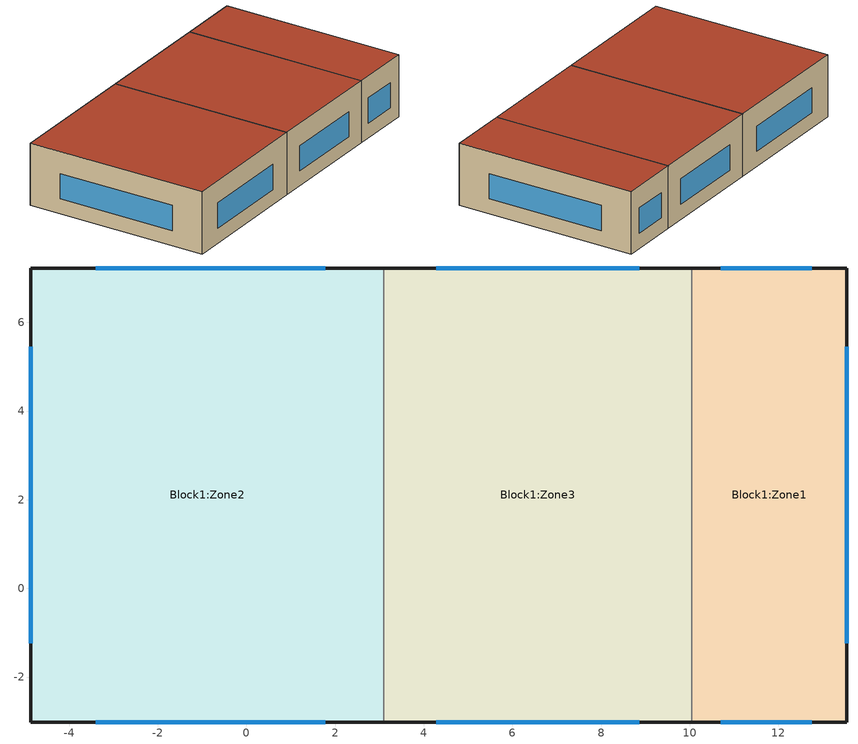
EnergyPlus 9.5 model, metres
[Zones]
Block1:Zone2
 floor ground (Project ground floor): 3.09,-3.01 -4.86,-3.01 -4.86,7.23 3.09,7.23 z0
 wall outside (Project wall): 3.09,7.23 -4.86,7.23 -4.86,-3.01 3.09,-3.01 z0:3.5
 wall to Block1:Zone3 (Project semi-exposed wall): 3.09,-3.01 3.09,7.23 z0:3.5
 window (1001): 1.78,7.23 -3.4,7.23 / -4.86,5.45 -4.86,-1.23 / -3.4,-3.01 1.78,-3.01 z0.84:2.26
 roof outside (Copy of Project flat roof): -4.86,-3.01 3.09,-3.01 3.09,7.23 -4.86,7.23 z3.5
Block1:Zone3
 floor ground (Project ground floor): 10.05,-3.01 3.09,-3.01 3.09,7.23 10.05,7.23 z0
 wall outside (Project wall): 10.05,7.23 3.09,7.23 / 3.09,-3.01 10.05,-3.01 z0:3.5
 wall to Block1:Zone1 (Project semi-exposed wall_Rev): 10.05,-3.01 10.05,7.23 z0:3.5
 window (1001): 8.87,7.23 4.28,7.23 / 4.28,-3.01 8.87,-3.01 z0.84:2.26
 roof outside (Copy of Project flat roof): 3.09,-3.01 10.05,-3.01 10.05,7.23 3.09,7.23 z3.5
Block1:Zone1
 floor ground (Project ground floor): 13.54,-3.01 10.05,-3.01 10.05,7.23 13.54,7.23 z0
 wall outside (Project wall): 10.05,-3.01 13.54,-3.01 13.54,7.23 10.05,7.23 z0:3.5
 window (1001): 13.54,-1.23 13.54,5.45 / 12.75,7.23 10.7,7.23 / 10.7,-3.01 12.75,-3.01 z0.84:2.26
 roof outside (Copy of Project flat roof): 10.05,-3.01 13.54,-3.01 13.54,7.23 10.05,7.23 z3.5
[Site:Location]
Untitled (O1-O1:31-12)  (01-01:31-12): Latitude {deg}=40.45; Longitude {deg}=-3.55; Time Zone {hr}=1; Elevation {m}=582
[Site:GroundTemperature:BuildingSurface]
18, 18, 18, 18, 18, 18, 18, 18, 18, 18, 18, 18
[Site:GroundTemperature:Deep]
14, 14, 14, 14, 14, 14, 14, 14, 14, 14, 14, 14
[Site:GroundTemperature:Shallow]
14, 14, 14, 14, 14, 14, 14, 14, 14, 14, 14, 14
[Site:GroundTemperature:FCfactorMethod]
6.09, 5.28, 6.71, 8.95, 14.81, 19.34, 22.39, 23.32, 21.74, 18.22, 13.53, 9.18
[Site:GroundReflectance]
0.2, 0.2, 0.2, 0.2, 0.2, 0.2, 0.2, 0.2, 0.2, 0.2, 0.2, 0.2
[Site:GroundReflectance:SnowModifier]
2, 2
[SizingPeriod:DesignDay] Day of Month=15; Humidity Condition Type=WetBulb; Barometric Pressure {Pa}=94525.9; Wind Direction {deg}=0; Rain Indicator=No; Snow Indicator=No
Name | Month | Day Type | Maximum Dry-Bulb Temperature {C} | Daily Dry-Bulb Temperature Range {deltaC} | Wetbulb or DewPoint at Maximum Dry-Bulb {C} | Wind Speed {m/s} | Daylight Saving Time Indicator | Solar Model Indicator | Sky Clearness
Summer Design Day in Untitled (O1-O1:31-12) Jul | 7 | SummerDesignDay | 38.2 | 17.5 | 20.3 | 0 | Yes | ASHRAEClearSky | 0.98
Summer Design Day in Untitled (O1-O1:31-12) Aug | 8 | SummerDesignDay | 38 | 17.4 | 19.9 | 0 | Yes | ASHRAEClearSky | 0.98
Summer Design Day in Untitled (O1-O1:31-12) Sep | 9 | SummerDesignDay | 34.9 | 16.8 | 19.3 | 0 | Yes | ASHRAEClearSky | 0.98
Winter Design Day in Untitled (O1-O1:31-12) | 1 | WinterDesignDay | -4 | 0 | -4 | 11.6 | No |  | 0
[Building]
Building: North Axis {deg}=0; Terrain=Suburbs; Loads Convergence Tolerance Value {W}=.04; Temperature Convergence Tolerance Value {deltaC}=.4; Solar Distribution=FullExterior; Maximum Number of Warmup Days=25; Minimum Number of Warmup Days=6
[Site:WaterMainsTemperature]
Calculation Method=Correlation; Annual Average Outdoor Air Temperature {C}=10; Maximum Difference In Monthly Average Outdoor Air Temperatures {deltaC}=20
[Material:NoMass]
3_RVAL_3: Roughness=Rough; Thermal Resistance {m2-K/W}=.18; Thermal Absorptance=0.9; Solar Absorptance=0.7; Visible Absorptance=0.7
[Construction]
Project ground floor: Urea Formaldehyde Foam_.1327, Cast Concrete_.1, Floor/Roof Screed_.O7, Timber Flooring_.O3
Copy of Project flat roof: Asphalt 1_.O1, MW Glass Wool (rolls)_.1445, 3_RVAL_3, Plasterboard_.O13
Project semi-exposed wall; Project wall: Brickwork Outer_.1, XPS Extruded Polystyrene  - CO2 Blowing_.O795, Concrete Block (Medium)_.1, Gypsum Plastering_.O13
Project semi-exposed wall_Rev: Gypsum Plastering_.O13, Concrete Block (Medium)_.1, XPS Extruded Polystyrene  - CO2 Blowing_.O795, Brickwork Outer_.1
1001: 38, 1002, 2
[WindowMaterial:Gas]
1002: Gas Type=Air; Thickness {m}=.013
[WindowMaterial:Glazing] Optical Data Type=SpectralAverage; Thickness {m}=.003; Infrared Transmittance at Normal Incidence=0; Front Side Infrared Hemispherical Emissivity=.84; Conductivity {W/m-K}=.9; Dirt Correction Factor for Solar and Visible Transmittance=1
Name | Solar Transmittance at Normal Incidence | Front Side Solar Reflectance at Normal Incidence | Back Side Solar Reflectance at Normal Incidence | Visible Transmittance at Normal Incidence | Front Side Visible Reflectance at Normal Incidence | Back Side Visible Reflectance at Normal Incidence | Back Side Infrared Hemispherical Emissivity
2 | .837 | .075 | .075 | .898 | .081 | .081 | .84
38 | .74 | .09 | .1 | .82 | .11 | .12 | .2
[Material] Roughness=Rough; Thermal Absorptance=0.9
Name | Thickness {m} | Conductivity {W/m-K} | Density {kg/m3} | Specific Heat {J/kg-K} | Solar Absorptance | Visible Absorptance
Urea Formaldehyde Foam_.1327 | .1327 | 0.04 | 10 | 1400 | 0.6 | 0.6
Cast Concrete_.1 | .1 | 1.13 | 2000 | 1000 | 0.6 | 0.6
Floor/Roof Screed_.O7 | .07 | 0.41 | 1200 | 840 | 0.73 | 0.73
Timber Flooring_.O3 | .03 | 0.14 | 650 | 1200 | 0.78 | 0.78
Asphalt 1_.O1 | .01 | 0.7 | 2100 | 1000 | 0.85 | 0.9
MW Glass Wool (rolls)_.1445 | .1445 | 0.04 | 12 | 840 | 0.6 | 0.6
Plasterboard_.O13 | .013 | 0.25 | 2800 | 896 | 0.5 | 0.5
Brickwork Outer_.1 | .1 | 0.84 | 1700 | 800 | 0.7 | 0.7
XPS Extruded Polystyrene  - CO2 Blowing_.O795 | .0795 | 0.034 | 35 | 1400 | 0.6 | 0.6
Concrete Block (Medium)_.1 | .1 | 0.51 | 1400 | 1000 | 0.6 | 0.6
Gypsum Plastering_.O13 | .013 | 0.4 | 1000 | 1000 | 0.5 | 0.5
[Zone] Type=1; Multiplier=1; Zone Inside Convection Algorithm=TARP
Name | Volume {m3} | Floor Area {m2} | Part of Total Floor Area
Block1:Zone2 | 254.0256 | 72.5787 | Yes
Block1:Zone3 | 225.2987 | 64.3711 | No
Block1:Zone1 | 103.0831 | 29.4523 | Yes
[PEOPLE] Number of People Schedule=Office_OpenOff_Occ; Number of People Calculation Method=People/Area; People per Zone Floor Area {person/m2}=.111; Fraction Radiant=.3; Sensible Heat Fraction=AutoCalculate; Carbon Dioxide Generation Rate {m3/s-W}=3.82e-08; Enable ASHRAE 55 Comfort Warnings=No; Mean Radiant Temperature Calculation Type=ZoneAveraged; Work Efficiency Schedule=Work efficiency; Clothing Insulation Calculation Method=ClothingInsulationSchedule; Air Velocity Schedule=AirVelocitySchedule
Name | Zone or ZoneList | Activity Level Schedule | Clothing Insulation Schedule
People Block1:Zone2 | Block1:Zone2 | Activity Schedule 35 | Clothing Schedule 35
People Block1:Zone1 | Block1:Zone1 | Activity Schedule 49 | Clothing Schedule 49
[Lights] Schedule=Office_OpenOff_Light; Design Level Calculation Method=Watts/Area; Watts per Zone Floor Area {W/m2}=20; Return Air Fraction=0; Fraction Radiant=.42; Fraction Visible=.18; Fraction Replaceable=1
Name | Zone or ZoneList
Block1:Zone2 | Block1:Zone2
Block1:Zone1 | Block1:Zone1
[OtherEquipment] Fuel Type=Electricity; Schedule=Office_OpenOff_Equip; Design Level Calculation Method=Watts/Area; Power per Zone Floor Area {W/m2}=11.77; Fraction Latent=0; Fraction Radiant=.2; Fraction Lost=0; Carbon Dioxide Generation Rate {m3/s-W}=0
Name | Zone or ZoneList
Block1:Zone2 Equipment gain 1 | Block1:Zone2
Block1:Zone1 Equipment gain 1 | Block1:Zone1
[ZoneControl:Thermostat:OperativeTemperature] Radiative Fraction Input Mode=Scheduled; Radiative Fraction Schedule=TypOperativeTempControlSch
Name | Thermostat
 | Block1:Zone2 Thermostat
 | Block1:Zone1 Thermostat
[ZoneControl:Thermostat] Control Type Schedule=Control type schedule: Always 4
Name | Zone or ZoneList | Control 1
Block1:Zone2 Thermostat | Block1:Zone2 | Block1:Zone2 Dual SP
Block1:Zone1 Thermostat | Block1:Zone1 | Block1:Zone1 Dual SP
[ThermostatSetpoint:DualSetpoint]
Name | Heating Setpoint Temperature Schedule | Cooling Setpoint Temperature Schedule
Block1:Zone2 Dual SP | Block1:Zone2 Heating Setpoint Schedule | Block1:Zone2 Cooling Setpoint Schedule
Block1:Zone1 Dual SP | Block1:Zone1 Heating Setpoint Schedule | Block1:Zone1 Cooling Setpoint Schedule
[Sizing:Zone] Zone Cooling Design Supply Air Temperature Input Method=SupplyAirTemperature; Zone Cooling Design Supply Air Temperature {C}=14; Zone Cooling Design Supply Air Temperature Difference {deltaC}=5; Zone Heating Design Supply Air Temperature Input Method=SupplyAirTemperature; Zone Heating Design Supply Air Temperature {C}=50; Zone Heating Design Supply Air Temperature Difference {deltaC}=15; Zone Cooling Design Supply Air Humidity Ratio {kgWater/kgDryAir}=0.009; Zone Heating Design Supply Air Humidity Ratio {kgWater/kgDryAir}=0.004; Zone Heating Sizing Factor=1.25; Zone Cooling Sizing Factor=1.15; Cooling Design Air Flow Method=DesignDay; Cooling Design Air Flow Rate {m3/s}=0; Cooling Minimum Air Flow per Zone Floor Area {m3/s-m2}=0.00076; Cooling Minimum Air Flow {m3/s}=0; Cooling Minimum Air Flow Fraction=0; Heating Design Air Flow Method=DesignDay; Heating Design Air Flow Rate {m3/s}=0; Heating Maximum Air Flow per Zone Floor Area {m3/s-m2}=0.00203; Heating Maximum Air Flow {m3/s}=0.14158; Heating Maximum Air Flow Fraction=0.3; Account for Dedicated Outdoor Air System=No; Dedicated Outdoor Air System Control Strategy=NeutralSupplyAir; Dedicated Outdoor Air Low Setpoint Temperature for Design {C}=autosize; Dedicated Outdoor Air High Setpoint Temperature for Design {C}=autosize
Name | Design Specification Outdoor Air Object | Design Specification Zone Air Distribution Object
Block1:Zone2 | Block1:Zone2 Design Specification Outdoor Air Object | Block1:Zone2 Design Specification Zone Air Distribution Object
Block1:Zone1 | Block1:Zone1 Design Specification Outdoor Air Object | Block1:Zone1 Design Specification Zone Air Distribution Object
[DesignSpecification:OutdoorAir] Outdoor Air Method=Sum; Outdoor Air Flow per Person {m3/s-person}=0.01; Outdoor Air Flow per Zone Floor Area {m3/s-m2}=0; Outdoor Air Flow per Zone {m3/s}=0; Outdoor Air Flow Air Changes per Hour {1/hr}=0; Outdoor Air Schedule=On 24/7
Block1:Zone2 Design Specification Outdoor Air Object; Block1:Zone1 Design Specification Outdoor Air Object
[DesignSpecification:ZoneAirDistribution] Zone Air Distribution Effectiveness in Cooling Mode=1; Zone Air Distribution Effectiveness in Heating Mode=1; Zone Secondary Recirculation Fraction=0
Block1:Zone2 Design Specification Zone Air Distribution Object; Block1:Zone1 Design Specification Zone Air Distribution Object
[Zone equipment]
Block1:Zone2: Block1:Zone2 Electric Radiator
Block1:Zone1: Block1:Zone1 Electric Radiator
[ZoneHVAC:Baseboard:RadiantConvective:Electric] Availability Schedule=On 24/7; Heating Design Capacity Method=HeatingDesignCapacity; Heating Design Capacity {W}=autosize; Efficiency=1; Fraction Radiant=0.3; Fraction of Radiant Energy Incident on People=0
Name | Surface 1 | Fraction of Radiant Energy to Surface 1 | Surface 2 | Fraction of Radiant Energy to Surface 2 | Surface 3 | Fraction of Radiant Energy to Surface 3 | Surface 4 | Fraction of Radiant Energy to Surface 4 | Surface 5 | Fraction of Radiant Energy to Surface 5 | Surface 6 | Fraction of Radiant Energy to Surface 6
Block1:Zone2 Electric Radiator | Block1:Zone2_Wall_3_0_0 | 0.077 | Block1:Zone2_Wall_5_0_0 | 0.077 | Block1:Zone2_Wall_4_0_0 | 0.0991 | Block1:Zone2_Partition_2_0_0 | 0.1347 | Block1:Zone2_Roof_1_0_0 | 0.3061 | Block1:Zone2_GroundFloor_0_0_0 | 0.3061
Block1:Zone1 Electric Radiator | Block1:Zone1_Wall_3_0_0 | 0.061 | Block1:Zone1_Wall_5_0_0 | 0.061 | Block1:Zone1_Wall_2_0_0 | 0.1731 | Block1:Zone1_Roof_1_0_0 | 0.2347 | Block1:Zone1_GroundFloor_0_0_0 | 0.2347 | Block1:Zone1_Partition_4_0_10001 | 0.2354
[Schedule:Compact]
Work efficiency: Through: 12/31, For: AllDays, Until: 24:00, 0
TypOperativeTempControlSch: Through: 31 Dec, For: SummerDesignDay WinterDesignDay, Until: 24:00, 0, For: AllOtherDays, Until: 24:00, 0.5
AirVelocitySchedule: Through: 12/31, For: AllDays, Until: 24:00, .137
On 24/7: Through: 12/31, For: AllDays, Until: 24:00, 1
Control type schedule: Always 4: Through: 12/31, For: AllDays, Until: 24:00, 4
Office_OpenOff_Occ: Through: 31 Dec, For: Weekdays SummerDesignDay, Until: 07:00, 0, Until: 08:00, 0.25, Until: 09:00, 0.5, Until: 12:00, 1, Until: 14:00, 0.75, Until: 17:00, 1, Until: 18:00, 0.5, Until: 19:00, 0.25, Until: 24:00, 0, For: Weekends, Until: 24:00, 0, For: Holidays, Until: 24:00, 0, For: WinterDesignDay AllOtherDays, Until: 24:00, 0
Office_OpenOff_Equip: Through: 31 Dec, For: Weekdays SummerDesignDay, Until: 07:00, 0.05394, Until: 20:00, 1, Until: 24:00, 0.05394, For: Weekends, Until: 24:00, 0.05394, For: Holidays, Until: 24:00, 0.05394, For: WinterDesignDay AllOtherDays, Until: 24:00, 0
Office_OpenOff_Light: Through: 31 Dec, For: Weekdays SummerDesignDay, Until: 07:00, 0, Until: 19:00, 1, Until: 24:00, 0, For: Weekends, Until: 24:00, 0, For: Holidays, Until: 24:00, 0, For: WinterDesignDay AllOtherDays, Until: 24:00, 0
Activity Schedule 35; Activity Schedule 49: Through: 12/31, For: AllDays, Until: 24:00, 110.7
Clothing Schedule 35; Clothing Schedule 49: Through: 4/1, For: AllDays, Until: 24:00, 1, Through: 9/30, For: AllDays, Until: 24:00, .5, Through: 12/31, For: AllDays, Until: 24:00, 1
Block1:Zone2 Heating Setpoint Schedule: Through: 31 Dec, For: Weekdays SummerDesignDay, Until: 05:00, 20, Until: 19:00, 25, Until: 24:00, 20, For: WinterDesignDay, Until: 24:00, 25, For: Weekends, Until: 24:00, 20, For: Holidays, Until: 24:00, 20, For: AllOtherDays, Until: 24:00, -50
Block1:Zone2 Cooling Setpoint Schedule; Block1:Zone1 Cooling Setpoint Schedule: Through: 12/31, For: AllDays, Until: 24:00, 100
Block1:Zone1 Heating Setpoint Schedule: Through: 31 Dec, For: Weekdays SummerDesignDay, Until: 05:00, 10, Until: 19:00, 24, Until: 24:00, 10, For: WinterDesignDay, Until: 24:00, 24, For: Weekends, Until: 24:00, 10, For: Holidays, Until: 24:00, 10, For: AllOtherDays, Until: 24:00, -50
[AirflowNetwork:MultiZone:Surface:Crack] Reference Crack Conditions=Reference Crack Conditions
Name | Air Mass Flow Coefficient at Reference Conditions {kg/s} | Air Mass Flow Exponent
DefaultCrack | 1e-11 | 0.66
Block1:Zone2_Roof_1_0_0 | .0081469 | .7
Block1:Zone2_Partition_2_0_0; Block1:Zone3_Partition_2_0_0 | .1075331 | .75
Block1:Zone2_Wall_3_0_0; Block1:Zone2_Wall_5_0_0 | .0020485 | .7
Block1:Zone2_Wall_4_0_0; Block1:Zone1_Wall_2_0_0 | .002636 | .7
Block1:Zone3_Roof_1_0_0 | .0071266 | .7
Block1:Zone3_Wall_3_0_0; Block1:Zone3_Wall_5_0_0 | .0017843 | .7
Block1:Zone1_Roof_1_0_0 | .003573 | .7
Block1:Zone1_Wall_3_0_0; Block1:Zone1_Wall_5_0_0 | .0009293 | .7
[AirflowNetwork:SimulationControl]
VENT: AirflowNetwork Control=MultizoneWithoutDistribution; Wind Pressure Coefficient Type=Input; Height Selection for Local Wind Pressure Calculation=OpeningHeight; Building Type=LowRise; Maximum Number of Iterations=1000; Initialization Type=ZeroNodePressures; Relative Airflow Convergence Tolerance=.0001; Absolute Airflow Convergence Tolerance {kg/s}=.000001; Convergence Acceleration Limit=-0.5; Azimuth Angle of Long Axis of Building {deg}=0; Ratio of Building Width Along Short Axis to Width Along Long Axis=1
[AirflowNetwork:MultiZone:Zone] Ventilation Control Mode=Temperature; Ventilation Control Zone Temperature Setpoint Schedule=20001
Name | Venting Availability Schedule
Block1:Zone2; Block1:Zone1 | Office_OpenOff_Occ
Block1:Zone3 | 20002
[AirflowNetwork:MultiZone:Surface] Window/Door Opening Factor, or Crack Factor=1
Name | Leakage Component | Ventilation Control Mode | Ventilation Control Zone Temperature Setpoint Schedule | Venting Availability Schedule
Block1:Zone2_Roof_1_0_0 | Block1:Zone2_Roof_1_0_0
Block1:Zone2_Partition_2_0_0 | Block1:Zone2_Partition_2_0_0
Block1:Zone2_Wall_3_0_0 | Block1:Zone2_Wall_3_0_0
Block1:Zone2_Wall_3_0_0_0_0_0_Win | Block1:Zone2_Wall_3_0_0_0_0_0_Win | Temperature | 20001 | Office_OpenOff_Occ
Block1:Zone2_Wall_4_0_0 | Block1:Zone2_Wall_4_0_0
Block1:Zone2_Wall_4_0_0_0_0_0_Win | Block1:Zone2_Wall_4_0_0_0_0_0_Win | Temperature | 20001 | Office_OpenOff_Occ
Block1:Zone2_Wall_5_0_0 | Block1:Zone2_Wall_5_0_0
Block1:Zone2_Wall_5_0_0_0_0_0_Win | Block1:Zone2_Wall_5_0_0_0_0_0_Win | Temperature | 20001 | Office_OpenOff_Occ
Block1:Zone3_Roof_1_0_0 | Block1:Zone3_Roof_1_0_0
Block1:Zone3_Partition_2_0_0 | Block1:Zone3_Partition_2_0_0
Block1:Zone3_Wall_3_0_0 | Block1:Zone3_Wall_3_0_0
Block1:Zone3_Wall_3_0_0_0_0_0_Win | Block1:Zone3_Wall_3_0_0_0_0_0_Win | NoVent
Block1:Zone3_Wall_5_0_0 | Block1:Zone3_Wall_5_0_0
Block1:Zone3_Wall_5_0_0_0_0_0_Win | Block1:Zone3_Wall_5_0_0_0_0_0_Win | NoVent
Block1:Zone1_Roof_1_0_0 | Block1:Zone1_Roof_1_0_0
Block1:Zone1_Wall_2_0_0 | Block1:Zone1_Wall_2_0_0
Block1:Zone1_Wall_2_0_0_0_0_0_Win | Block1:Zone1_Wall_2_0_0_0_0_0_Win | Temperature | 20001 | Office_OpenOff_Occ
Block1:Zone1_Wall_3_0_0 | Block1:Zone1_Wall_3_0_0
Block1:Zone1_Wall_3_0_0_0_0_0_Win | Block1:Zone1_Wall_3_0_0_0_0_0_Win | Temperature | 20001 | Office_OpenOff_Occ
Block1:Zone1_Wall_5_0_0 | Block1:Zone1_Wall_5_0_0
Block1:Zone1_Wall_5_0_0_0_0_0_Win | Block1:Zone1_Wall_5_0_0_0_0_0_Win | Temperature | 20001 | Office_OpenOff_Occ
[AirflowNetwork:MultiZone:ExternalNode]
Name | External Node Height {m} | Wind Pressure Coefficient Curve
Block1:Zone2_Roof_1_0_0 | 4.67 | Block1:Zone2_Roof_1_0_0
Block1:Zone2_Wall_3_0_0 | 2.33 | Block1:Zone2_Wall_3_0_0
Block1:Zone2_Wall_3_0_0_0_0_0_Win | 2.07 | Block1:Zone2_Wall_3_0_0_0_0_0_Win
Block1:Zone2_Wall_4_0_0 | 2.33 | Block1:Zone2_Wall_4_0_0
Block1:Zone2_Wall_4_0_0_0_0_0_Win | 2.07 | Block1:Zone2_Wall_4_0_0_0_0_0_Win
Block1:Zone2_Wall_5_0_0 | 2.33 | Block1:Zone2_Wall_5_0_0
Block1:Zone2_Wall_5_0_0_0_0_0_Win | 2.07 | Block1:Zone2_Wall_5_0_0_0_0_0_Win
Block1:Zone3_Roof_1_0_0 | 4.67 | Block1:Zone3_Roof_1_0_0
Block1:Zone3_Wall_3_0_0 | 2.33 | Block1:Zone3_Wall_3_0_0
Block1:Zone3_Wall_3_0_0_0_0_0_Win | 2.07 | Block1:Zone3_Wall_3_0_0_0_0_0_Win
Block1:Zone3_Wall_5_0_0 | 2.33 | Block1:Zone3_Wall_5_0_0
Block1:Zone3_Wall_5_0_0_0_0_0_Win | 2.07 | Block1:Zone3_Wall_5_0_0_0_0_0_Win
Block1:Zone1_Roof_1_0_0 | 4.67 | Block1:Zone1_Roof_1_0_0
Block1:Zone1_Wall_2_0_0 | 2.33 | Block1:Zone1_Wall_2_0_0
Block1:Zone1_Wall_2_0_0_0_0_0_Win | 2.07 | Block1:Zone1_Wall_2_0_0_0_0_0_Win
Block1:Zone1_Wall_3_0_0 | 2.33 | Block1:Zone1_Wall_3_0_0
Block1:Zone1_Wall_3_0_0_0_0_0_Win | 2.07 | Block1:Zone1_Wall_3_0_0_0_0_0_Win
Block1:Zone1_Wall_5_0_0 | 2.33 | Block1:Zone1_Wall_5_0_0
Block1:Zone1_Wall_5_0_0_0_0_0_Win | 2.07 | Block1:Zone1_Wall_5_0_0_0_0_0_Win
[AirflowNetwork:MultiZone:WindPressureCoefficientValues] AirflowNetwork:MultiZone:WindPressureCoefficientArray=Cp Data
Name | Wind Pressure Coefficient Value 1 | Wind Pressure Coefficient Value 2 | Wind Pressure Coefficient Value 3 | Wind Pressure Coefficient Value 4 | Wind Pressure Coefficient Value 5 | Wind Pressure Coefficient Value 6 | Wind Pressure Coefficient Value 7 | Wind Pressure Coefficient Value 8
Block1:Zone2_Roof_1_0_0; Block1:Zone3_Roof_1_0_0; Block1:Zone1_Roof_1_0_0 | -.6 | -.5 | -.4 | -.5 | -.6 | -.5 | -.4 | -.5
Block1:Zone2_Wall_3_0_0; Block1:Zone2_Wall_3_0_0_0_0_0_Win; Block1:Zone3_Wall_3_0_0; Block1:Zone3_Wall_3_0_0_0_0_0_Win; Block1:Zone1_Wall_3_0_0; Block1:Zone1_Wall_3_0_0_0_0_0_Win | .4 | .1 | -.3 | -.35 | -.2 | -.35 | -.3 | .1
Block1:Zone2_Wall_4_0_0; Block1:Zone2_Wall_4_0_0_0_0_0_Win | -.3 | -.35 | -.2 | -.35 | -.3 | .1 | .4 | .1
Block1:Zone2_Wall_5_0_0; Block1:Zone2_Wall_5_0_0_0_0_0_Win; Block1:Zone3_Wall_5_0_0; Block1:Zone3_Wall_5_0_0_0_0_0_Win; Block1:Zone1_Wall_5_0_0; Block1:Zone1_Wall_5_0_0_0_0_0_Win | -.2 | -.35 | -.3 | .1 | .4 | .1 | -.3 | -.35
Block1:Zone1_Wall_2_0_0; Block1:Zone1_Wall_2_0_0_0_0_0_Win | -.3 | .1 | .4 | .1 | -.3 | -.35 | -.2 | -.35
[AirflowNetwork:MultiZone:Component:DetailedOpening] Air Mass Flow Coefficient When Opening is Closed {kg/s-m}=.00014; Air Mass Flow Exponent When Opening is Closed=.65; Type of Rectangular Large Vertical Opening (LVO)=NonPivoted; Extra Crack Length or Height of Pivoting Axis {m}=0; Number of Sets of Opening Factor Data=2; Opening Factor 1=0; Width Factor for Opening Factor 1=0; Opening Factor 2=1; Opening Factor 3=0; Discharge Coefficient for Opening Factor 3=0; Width Factor for Opening Factor 3=0; Height Factor for Opening Factor 3=0; Start Height Factor for Opening Factor 3=0; Opening Factor 4=0; Discharge Coefficient for Opening Factor 4=0; Width Factor for Opening Factor 4=0; Height Factor for Opening Factor 4=0; Start Height Factor for Opening Factor 4=0
Name | Discharge Coefficient for Opening Factor 1 | Height Factor for Opening Factor 1 | Start Height Factor for Opening Factor 1 | Discharge Coefficient for Opening Factor 2 | Width Factor for Opening Factor 2 | Height Factor for Opening Factor 2 | Start Height Factor for Opening Factor 2
Block1:Zone2_Wall_3_0_0_0_0_0_Win; Block1:Zone2_Wall_4_0_0_0_0_0_Win; Block1:Zone2_Wall_5_0_0_0_0_0_Win; Block1:Zone1_Wall_2_0_0_0_0_0_Win; Block1:Zone1_Wall_3_0_0_0_0_0_Win; Block1:Zone1_Wall_5_0_0_0_0_0_Win | 0.65 | .05 | .95 | 0.65 | 1 | .05 | .95
Block1:Zone3_Wall_3_0_0_0_0_0_Win; Block1:Zone3_Wall_5_0_0_0_0_0_Win | .65 | 0 | 0 | .65 | 1e-08 | 1 | 0
[AirflowNetwork:MultiZone:ReferenceCrackConditions]
Reference Crack Conditions: Reference Temperature {C}=20; Reference Barometric Pressure {Pa}=101320; Reference Humidity Ratio {kgWater/kgDryAir}=0.005
[AirflowNetwork:MultiZone:WindPressureCoefficientArray]
Cp Data: Wind Direction 1 {deg}=0; Wind Direction 2 {deg}=45; Wind Direction 3 {deg}=90; Wind Direction 4 {deg}=135; Wind Direction 5 {deg}=180; Wind Direction 6 {deg}=225; Wind Direction 7 {deg}=270; Wind Direction 8 {deg}=315
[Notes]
Hourly weather file: C:\ProgramData\DesignBuilder\Weather Data\ESP_MADRID_IWEC.epw
